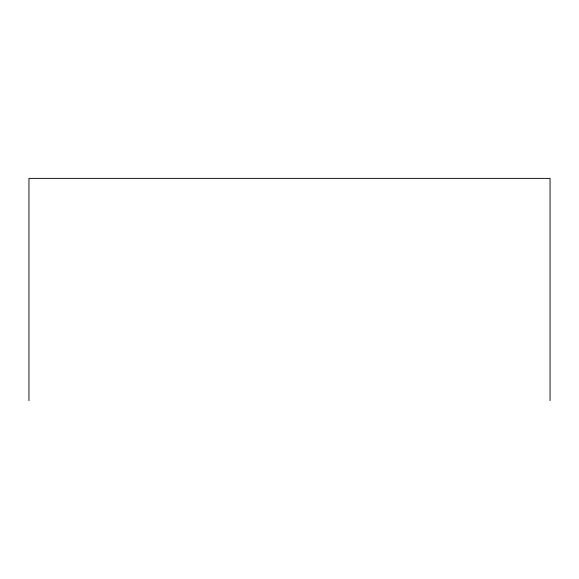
<?xml version="1.0" encoding="UTF-8"?>
<svg xmlns="http://www.w3.org/2000/svg" width="579" height="579" viewBox="0 0 579 579"><rect width="100%" height="100%" fill="white"/><g stroke="black" fill="none" stroke-linecap="round" stroke-linejoin="round"><path stroke-width="0.87" d="M550.05 400.632L550.05 178.368L28.95 178.368L28.95 400.632"/></g></svg>
